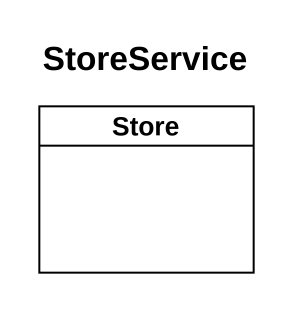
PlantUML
@startuml
title StoreService
hide circle
hide empty members
class Store
@enduml
